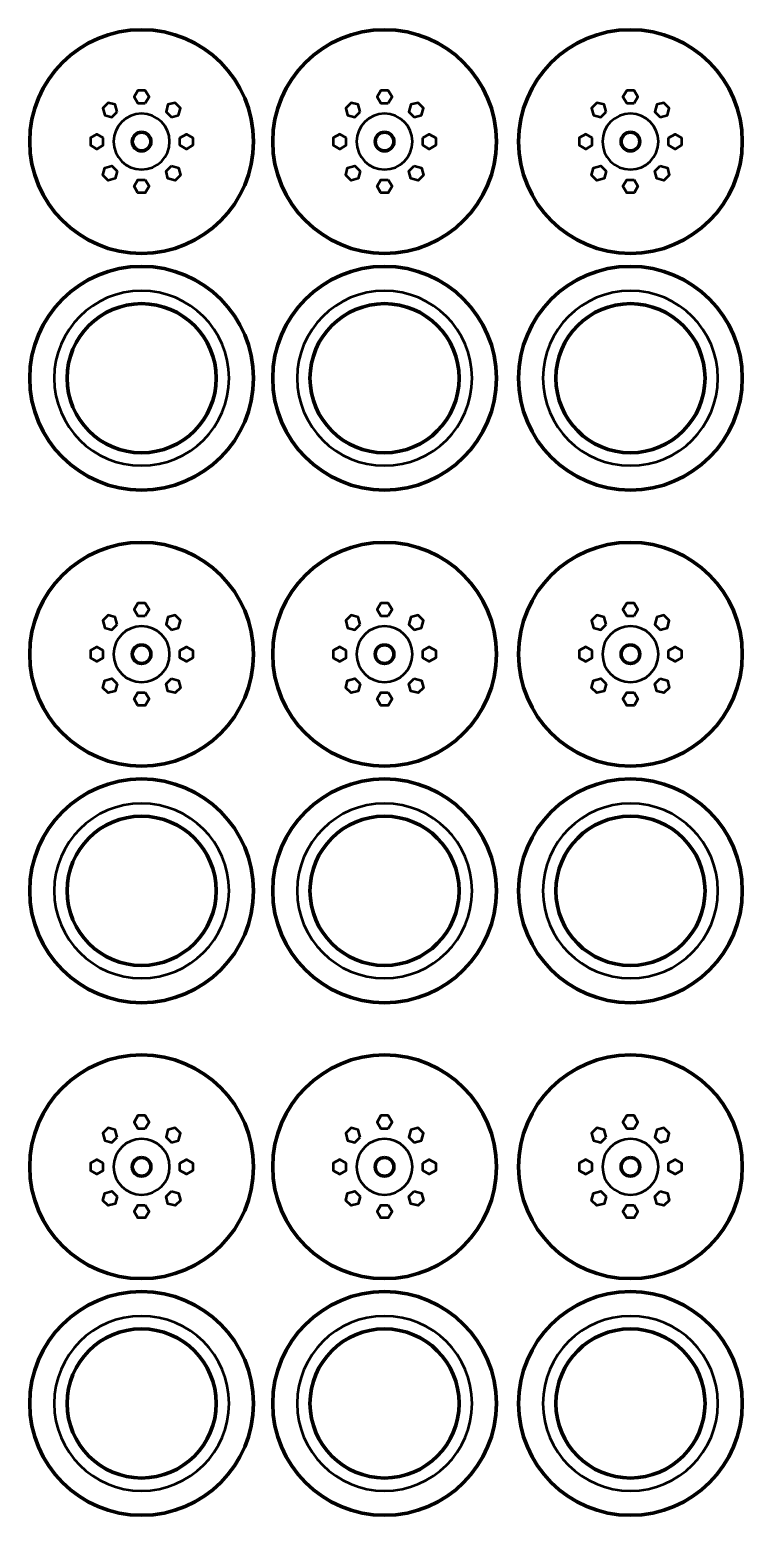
# Model space of a CAD drawing. Header units: inches. Extents: x 589 to 2016, y -1839 to -951.
# Drawn here: x 697.3 to 773.7, y -1711.3 to -1551.9 of the extents above; entities that cross this region are included whole.
import ezdxf

# ---------------------------------------------------------------- set-up
doc = ezdxf.new("R2010")
doc.units = ezdxf.units.IN
doc.header["$MEASUREMENT"] = 0
doc.layers.add('Layer 1', color=7, linetype='Continuous')

# ---------------------------------------------------------------- blocks, each defined once
blk = doc.blocks.new('block 220')
at = {"layer": 'Layer 1', "color": 18, "lineweight": 80, "true_color": 0x010101}
for points in [[(721.27, -1589.31), (721.27, -1582.68), (715.9, -1577.31), (709.27, -1577.31), (702.64, -1577.31), (697.27, -1582.68), (697.27, -1589.31), (697.27, -1595.94), (702.64, -1601.31), (709.27, -1601.31), (715.9, -1601.31), (721.27, -1595.94), (721.27, -1589.31)], [(701.27, -1589.31), (701.27, -1584.89), (704.85, -1581.31), (709.27, -1581.31), (713.69, -1581.31), (717.27, -1584.89), (717.27, -1589.31), (717.27, -1593.73), (713.69, -1597.31), (709.27, -1597.31), (704.85, -1597.31), (701.27, -1593.73), (701.27, -1589.31)]]:
    blk.add_open_spline(points, degree=3, knots=[0, 0, 0, 0, 1, 1, 1, 2, 2, 2, 3, 3, 3, 4, 4, 4, 4], dxfattribs=at)
at = {"layer": 'Layer 1', "color": 240, "lineweight": 50, "true_color": 0xec2227}
blk.add_open_spline([(709.27, -1579.93), (714.45, -1579.93), (718.65, -1584.13), (718.65, -1589.31), (718.65, -1594.49), (714.45, -1598.69), (709.27, -1598.69), (704.09, -1598.69), (699.89, -1594.49), (699.89, -1589.31), (699.89, -1584.13), (704.09, -1579.93), (709.27, -1579.93)], degree=3, knots=[0, 0, 0, 0, 1, 1, 1, 2, 2, 2, 3, 3, 3, 4, 4, 4, 4], dxfattribs=at)
blk = doc.blocks.new('block 222')
at = {"layer": 'Layer 1', "color": 240, "lineweight": 50, "true_color": 0xec2227}
for points in [[(709.67, -1559.81), (710.07, -1559.12), (709.67, -1558.43), (708.87, -1558.43), (708.47, -1559.12), (708.87, -1559.81), (709.67, -1559.81)], [(706.65, -1560.73), (706.44, -1559.96), (705.67, -1559.75), (705.1, -1560.32), (705.31, -1561.09), (706.08, -1561.3), (706.65, -1560.73)], [(712.46, -1561.3), (713.23, -1561.09), (713.44, -1560.32), (712.87, -1559.75), (712.1, -1559.96), (711.89, -1560.73), (712.46, -1561.3)], [(705.16, -1563.52), (704.47, -1563.12), (703.78, -1563.52), (703.78, -1564.32), (704.47, -1564.72), (705.16, -1564.32), (705.16, -1563.52)], [(713.38, -1563.52), (714.07, -1563.12), (714.76, -1563.52), (714.76, -1564.32), (714.07, -1564.72), (713.38, -1564.32), (713.38, -1563.52)], [(706.65, -1567.11), (706.44, -1567.88), (705.67, -1568.08), (705.1, -1567.52), (705.31, -1566.75), (706.08, -1566.54), (706.65, -1567.11)], [(712.46, -1566.54), (713.23, -1566.75), (713.44, -1567.52), (712.87, -1568.08), (712.1, -1567.88), (711.89, -1567.11), (712.46, -1566.54)], [(709.67, -1568.03), (710.07, -1568.72), (709.67, -1569.41), (708.87, -1569.41), (708.47, -1568.72), (708.87, -1568.03), (709.67, -1568.03)]]:
    blk.add_lwpolyline(points, dxfattribs=at)
at = {"layer": 'Layer 1', "color": 18, "lineweight": 80, "true_color": 0x010101}
for points in [[(709.27, -1551.92), (715.9, -1551.92), (721.27, -1557.29), (721.27, -1563.92), (721.27, -1570.55), (715.9, -1575.92), (709.27, -1575.92), (702.64, -1575.92), (697.27, -1570.55), (697.27, -1563.92), (697.27, -1557.29), (702.64, -1551.92), (709.27, -1551.92)], [(709.27, -1562.92), (709.82, -1562.92), (710.27, -1563.37), (710.27, -1563.92), (710.27, -1564.47), (709.82, -1564.92), (709.27, -1564.92), (708.72, -1564.92), (708.27, -1564.47), (708.27, -1563.92), (708.27, -1563.37), (708.72, -1562.92), (709.27, -1562.92)]]:
    blk.add_open_spline(points, degree=3, knots=[0, 0, 0, 0, 1, 1, 1, 2, 2, 2, 3, 3, 3, 4, 4, 4, 4], dxfattribs=at)
blk = doc.blocks.new('block 221')
at = {"layer": 'Layer 1', "color": 240, "lineweight": 50, "true_color": 0xec2227}
blk.add_open_spline([(709.27, -1560.92), (710.93, -1560.92), (712.27, -1562.26), (712.27, -1563.92), (712.27, -1565.58), (710.93, -1566.92), (709.27, -1566.92), (707.61, -1566.92), (706.27, -1565.58), (706.27, -1563.92), (706.27, -1562.26), (707.61, -1560.92), (709.27, -1560.92)], degree=3, knots=[0, 0, 0, 0, 1, 1, 1, 2, 2, 2, 3, 3, 3, 4, 4, 4, 4], dxfattribs=at)
at = {"layer": 'Layer 1'}
blk.add_blockref('block 222', (0, 0), dxfattribs=at)
blk = doc.blocks.new('block 219')
at = {"layer": 'Layer 1'}
for name in ['block 221', 'block 220']:
    blk.add_blockref(name, (0, 0), dxfattribs=at)
blk = doc.blocks.new('block 224')
at = {"layer": 'Layer 1', "color": 18, "lineweight": 80, "true_color": 0x010101}
for points in [[(747.33, -1589.31), (747.33, -1582.68), (741.95, -1577.31), (735.33, -1577.31), (728.7, -1577.31), (723.33, -1582.68), (723.33, -1589.31), (723.33, -1595.94), (728.7, -1601.31), (735.33, -1601.31), (741.95, -1601.31), (747.33, -1595.94), (747.33, -1589.31)], [(727.33, -1589.31), (727.33, -1584.89), (730.91, -1581.31), (735.33, -1581.31), (739.75, -1581.31), (743.33, -1584.89), (743.33, -1589.31), (743.33, -1593.73), (739.75, -1597.31), (735.33, -1597.31), (730.91, -1597.31), (727.33, -1593.73), (727.33, -1589.31)]]:
    blk.add_open_spline(points, degree=3, knots=[0, 0, 0, 0, 1, 1, 1, 2, 2, 2, 3, 3, 3, 4, 4, 4, 4], dxfattribs=at)
at = {"layer": 'Layer 1', "color": 240, "lineweight": 50, "true_color": 0xec2227}
blk.add_open_spline([(735.33, -1579.93), (740.51, -1579.93), (744.71, -1584.13), (744.71, -1589.31), (744.71, -1594.49), (740.51, -1598.69), (735.33, -1598.69), (730.15, -1598.69), (725.95, -1594.49), (725.95, -1589.31), (725.95, -1584.13), (730.15, -1579.93), (735.33, -1579.93)], degree=3, knots=[0, 0, 0, 0, 1, 1, 1, 2, 2, 2, 3, 3, 3, 4, 4, 4, 4], dxfattribs=at)
blk = doc.blocks.new('block 226')
at = {"layer": 'Layer 1', "color": 240, "lineweight": 50, "true_color": 0xec2227}
for points in [[(735.73, -1559.81), (736.13, -1559.12), (735.73, -1558.43), (734.93, -1558.43), (734.53, -1559.12), (734.93, -1559.81), (735.73, -1559.81)], [(732.71, -1560.73), (732.5, -1559.96), (731.73, -1559.75), (731.16, -1560.32), (731.37, -1561.09), (732.14, -1561.3), (732.71, -1560.73)], [(738.51, -1561.3), (739.29, -1561.09), (739.49, -1560.32), (738.93, -1559.75), (738.15, -1559.96), (737.95, -1560.73), (738.51, -1561.3)], [(731.22, -1563.52), (730.53, -1563.12), (729.83, -1563.52), (729.83, -1564.32), (730.53, -1564.72), (731.22, -1564.32), (731.22, -1563.52)], [(739.43, -1563.52), (740.13, -1563.12), (740.82, -1563.52), (740.82, -1564.32), (740.13, -1564.72), (739.43, -1564.32), (739.43, -1563.52)], [(732.71, -1567.11), (732.5, -1567.88), (731.73, -1568.08), (731.16, -1567.52), (731.37, -1566.75), (732.14, -1566.54), (732.71, -1567.11)], [(738.51, -1566.54), (739.29, -1566.75), (739.49, -1567.52), (738.93, -1568.08), (738.15, -1567.88), (737.95, -1567.11), (738.51, -1566.54)], [(735.73, -1568.03), (736.13, -1568.72), (735.73, -1569.41), (734.93, -1569.41), (734.53, -1568.72), (734.93, -1568.03), (735.73, -1568.03)]]:
    blk.add_lwpolyline(points, dxfattribs=at)
at = {"layer": 'Layer 1', "color": 18, "lineweight": 80, "true_color": 0x010101}
for points in [[(735.33, -1551.92), (741.95, -1551.92), (747.33, -1557.29), (747.33, -1563.92), (747.33, -1570.55), (741.95, -1575.92), (735.33, -1575.92), (728.7, -1575.92), (723.33, -1570.55), (723.33, -1563.92), (723.33, -1557.29), (728.7, -1551.92), (735.33, -1551.92)], [(735.33, -1562.92), (735.88, -1562.92), (736.33, -1563.37), (736.33, -1563.92), (736.33, -1564.47), (735.88, -1564.92), (735.33, -1564.92), (734.77, -1564.92), (734.33, -1564.47), (734.33, -1563.92), (734.33, -1563.37), (734.77, -1562.92), (735.33, -1562.92)]]:
    blk.add_open_spline(points, degree=3, knots=[0, 0, 0, 0, 1, 1, 1, 2, 2, 2, 3, 3, 3, 4, 4, 4, 4], dxfattribs=at)
blk = doc.blocks.new('block 225')
at = {"layer": 'Layer 1', "color": 240, "lineweight": 50, "true_color": 0xec2227}
blk.add_open_spline([(735.33, -1560.92), (736.98, -1560.92), (738.33, -1562.26), (738.33, -1563.92), (738.33, -1565.58), (736.98, -1566.92), (735.33, -1566.92), (733.67, -1566.92), (732.33, -1565.58), (732.33, -1563.92), (732.33, -1562.26), (733.67, -1560.92), (735.33, -1560.92)], degree=3, knots=[0, 0, 0, 0, 1, 1, 1, 2, 2, 2, 3, 3, 3, 4, 4, 4, 4], dxfattribs=at)
at = {"layer": 'Layer 1'}
blk.add_blockref('block 226', (0, 0), dxfattribs=at)
blk = doc.blocks.new('block 223')
at = {"layer": 'Layer 1'}
for name in ['block 225', 'block 224']:
    blk.add_blockref(name, (0, 0), dxfattribs=at)
blk = doc.blocks.new('block 228')
at = {"layer": 'Layer 1', "color": 18, "lineweight": 80, "true_color": 0x010101}
for points in [[(773.7, -1589.31), (773.7, -1582.68), (768.32, -1577.31), (761.7, -1577.31), (755.07, -1577.31), (749.7, -1582.68), (749.7, -1589.31), (749.7, -1595.94), (755.07, -1601.31), (761.7, -1601.31), (768.32, -1601.31), (773.7, -1595.94), (773.7, -1589.31)], [(753.7, -1589.31), (753.7, -1584.89), (757.28, -1581.31), (761.7, -1581.31), (766.12, -1581.31), (769.7, -1584.89), (769.7, -1589.31), (769.7, -1593.73), (766.12, -1597.31), (761.7, -1597.31), (757.28, -1597.31), (753.7, -1593.73), (753.7, -1589.31)]]:
    blk.add_open_spline(points, degree=3, knots=[0, 0, 0, 0, 1, 1, 1, 2, 2, 2, 3, 3, 3, 4, 4, 4, 4], dxfattribs=at)
at = {"layer": 'Layer 1', "color": 240, "lineweight": 50, "true_color": 0xec2227}
blk.add_open_spline([(761.7, -1579.93), (766.88, -1579.93), (771.08, -1584.13), (771.08, -1589.31), (771.08, -1594.49), (766.88, -1598.69), (761.7, -1598.69), (756.52, -1598.69), (752.32, -1594.49), (752.32, -1589.31), (752.32, -1584.13), (756.52, -1579.93), (761.7, -1579.93)], degree=3, knots=[0, 0, 0, 0, 1, 1, 1, 2, 2, 2, 3, 3, 3, 4, 4, 4, 4], dxfattribs=at)
blk = doc.blocks.new('block 230')
at = {"layer": 'Layer 1', "color": 240, "lineweight": 50, "true_color": 0xec2227}
for points in [[(762.1, -1559.81), (762.5, -1559.12), (762.1, -1558.43), (761.3, -1558.43), (760.9, -1559.12), (761.3, -1559.81), (762.1, -1559.81)], [(759.08, -1560.73), (758.87, -1559.96), (758.1, -1559.75), (757.53, -1560.32), (757.74, -1561.09), (758.51, -1561.3), (759.08, -1560.73)], [(764.88, -1561.3), (765.66, -1561.09), (765.86, -1560.32), (765.3, -1559.75), (764.52, -1559.96), (764.32, -1560.73), (764.88, -1561.3)], [(757.59, -1563.52), (756.9, -1563.12), (756.2, -1563.52), (756.2, -1564.32), (756.9, -1564.72), (757.59, -1564.32), (757.59, -1563.52)], [(765.8, -1563.52), (766.5, -1563.12), (767.19, -1563.52), (767.19, -1564.32), (766.5, -1564.72), (765.8, -1564.32), (765.8, -1563.52)], [(759.08, -1567.11), (758.87, -1567.88), (758.1, -1568.08), (757.53, -1567.52), (757.74, -1566.75), (758.51, -1566.54), (759.08, -1567.11)], [(764.88, -1566.54), (765.66, -1566.75), (765.86, -1567.52), (765.3, -1568.08), (764.52, -1567.88), (764.32, -1567.11), (764.88, -1566.54)], [(762.1, -1568.03), (762.5, -1568.72), (762.1, -1569.41), (761.3, -1569.41), (760.9, -1568.72), (761.3, -1568.03), (762.1, -1568.03)]]:
    blk.add_lwpolyline(points, dxfattribs=at)
at = {"layer": 'Layer 1', "color": 18, "lineweight": 80, "true_color": 0x010101}
for points in [[(761.7, -1551.92), (768.32, -1551.92), (773.7, -1557.29), (773.7, -1563.92), (773.7, -1570.55), (768.32, -1575.92), (761.7, -1575.92), (755.07, -1575.92), (749.7, -1570.55), (749.7, -1563.92), (749.7, -1557.29), (755.07, -1551.92), (761.7, -1551.92)], [(761.7, -1562.92), (762.25, -1562.92), (762.7, -1563.37), (762.7, -1563.92), (762.7, -1564.47), (762.25, -1564.92), (761.7, -1564.92), (761.14, -1564.92), (760.7, -1564.47), (760.7, -1563.92), (760.7, -1563.37), (761.14, -1562.92), (761.7, -1562.92)]]:
    blk.add_open_spline(points, degree=3, knots=[0, 0, 0, 0, 1, 1, 1, 2, 2, 2, 3, 3, 3, 4, 4, 4, 4], dxfattribs=at)
blk = doc.blocks.new('block 229')
at = {"layer": 'Layer 1', "color": 240, "lineweight": 50, "true_color": 0xec2227}
blk.add_open_spline([(761.7, -1560.92), (763.35, -1560.92), (764.7, -1562.26), (764.7, -1563.92), (764.7, -1565.58), (763.35, -1566.92), (761.7, -1566.92), (760.04, -1566.92), (758.7, -1565.58), (758.7, -1563.92), (758.7, -1562.26), (760.04, -1560.92), (761.7, -1560.92)], degree=3, knots=[0, 0, 0, 0, 1, 1, 1, 2, 2, 2, 3, 3, 3, 4, 4, 4, 4], dxfattribs=at)
at = {"layer": 'Layer 1'}
blk.add_blockref('block 230', (0, 0), dxfattribs=at)
blk = doc.blocks.new('block 227')
at = {"layer": 'Layer 1'}
for name in ['block 229', 'block 228']:
    blk.add_blockref(name, (0, 0), dxfattribs=at)
blk = doc.blocks.new('block 236')
at = {"layer": 'Layer 1', "color": 18, "lineweight": 80, "true_color": 0x010101}
for points in [[(721.27, -1644.31), (721.27, -1637.68), (715.9, -1632.31), (709.27, -1632.31), (702.64, -1632.31), (697.27, -1637.68), (697.27, -1644.31), (697.27, -1650.94), (702.64, -1656.31), (709.27, -1656.31), (715.9, -1656.31), (721.27, -1650.94), (721.27, -1644.31)], [(701.27, -1644.31), (701.27, -1639.89), (704.85, -1636.31), (709.27, -1636.31), (713.69, -1636.31), (717.27, -1639.89), (717.27, -1644.31), (717.27, -1648.73), (713.69, -1652.31), (709.27, -1652.31), (704.85, -1652.31), (701.27, -1648.73), (701.27, -1644.31)]]:
    blk.add_open_spline(points, degree=3, knots=[0, 0, 0, 0, 1, 1, 1, 2, 2, 2, 3, 3, 3, 4, 4, 4, 4], dxfattribs=at)
at = {"layer": 'Layer 1', "color": 240, "lineweight": 50, "true_color": 0xec2227}
blk.add_open_spline([(709.27, -1634.93), (714.45, -1634.93), (718.65, -1639.13), (718.65, -1644.31), (718.65, -1649.49), (714.45, -1653.69), (709.27, -1653.69), (704.09, -1653.69), (699.89, -1649.49), (699.89, -1644.31), (699.89, -1639.13), (704.09, -1634.93), (709.27, -1634.93)], degree=3, knots=[0, 0, 0, 0, 1, 1, 1, 2, 2, 2, 3, 3, 3, 4, 4, 4, 4], dxfattribs=at)
blk = doc.blocks.new('block 238')
at = {"layer": 'Layer 1', "color": 240, "lineweight": 50, "true_color": 0xec2227}
for points in [[(709.67, -1614.81), (710.07, -1614.12), (709.67, -1613.43), (708.87, -1613.43), (708.47, -1614.12), (708.87, -1614.81), (709.67, -1614.81)], [(706.65, -1615.73), (706.44, -1614.96), (705.67, -1614.75), (705.1, -1615.32), (705.31, -1616.09), (706.08, -1616.3), (706.65, -1615.73)], [(712.46, -1616.3), (713.23, -1616.09), (713.44, -1615.32), (712.87, -1614.75), (712.1, -1614.96), (711.89, -1615.73), (712.46, -1616.3)], [(705.16, -1618.52), (704.47, -1618.12), (703.78, -1618.52), (703.78, -1619.32), (704.47, -1619.72), (705.16, -1619.32), (705.16, -1618.52)], [(713.38, -1618.52), (714.07, -1618.12), (714.76, -1618.52), (714.76, -1619.32), (714.07, -1619.72), (713.38, -1619.32), (713.38, -1618.52)], [(706.65, -1622.1), (706.44, -1622.88), (705.67, -1623.08), (705.1, -1622.52), (705.31, -1621.75), (706.08, -1621.54), (706.65, -1622.1)], [(712.46, -1621.54), (713.23, -1621.75), (713.44, -1622.52), (712.87, -1623.08), (712.1, -1622.88), (711.89, -1622.1), (712.46, -1621.54)], [(709.67, -1623.03), (710.07, -1623.72), (709.67, -1624.41), (708.87, -1624.41), (708.47, -1623.72), (708.87, -1623.03), (709.67, -1623.03)]]:
    blk.add_lwpolyline(points, dxfattribs=at)
at = {"layer": 'Layer 1', "color": 18, "lineweight": 80, "true_color": 0x010101}
for points in [[(709.27, -1606.92), (715.9, -1606.92), (721.27, -1612.29), (721.27, -1618.92), (721.27, -1625.55), (715.9, -1630.92), (709.27, -1630.92), (702.64, -1630.92), (697.27, -1625.55), (697.27, -1618.92), (697.27, -1612.29), (702.64, -1606.92), (709.27, -1606.92)], [(709.27, -1617.92), (709.82, -1617.92), (710.27, -1618.37), (710.27, -1618.92), (710.27, -1619.47), (709.82, -1619.92), (709.27, -1619.92), (708.72, -1619.92), (708.27, -1619.47), (708.27, -1618.92), (708.27, -1618.37), (708.72, -1617.92), (709.27, -1617.92)]]:
    blk.add_open_spline(points, degree=3, knots=[0, 0, 0, 0, 1, 1, 1, 2, 2, 2, 3, 3, 3, 4, 4, 4, 4], dxfattribs=at)
blk = doc.blocks.new('block 237')
at = {"layer": 'Layer 1', "color": 240, "lineweight": 50, "true_color": 0xec2227}
blk.add_open_spline([(709.27, -1615.92), (710.93, -1615.92), (712.27, -1617.26), (712.27, -1618.92), (712.27, -1620.58), (710.93, -1621.92), (709.27, -1621.92), (707.61, -1621.92), (706.27, -1620.58), (706.27, -1618.92), (706.27, -1617.26), (707.61, -1615.92), (709.27, -1615.92)], degree=3, knots=[0, 0, 0, 0, 1, 1, 1, 2, 2, 2, 3, 3, 3, 4, 4, 4, 4], dxfattribs=at)
at = {"layer": 'Layer 1'}
blk.add_blockref('block 238', (0, 0), dxfattribs=at)
blk = doc.blocks.new('block 235')
at = {"layer": 'Layer 1'}
for name in ['block 237', 'block 236']:
    blk.add_blockref(name, (0, 0), dxfattribs=at)
blk = doc.blocks.new('block 240')
at = {"layer": 'Layer 1', "color": 18, "lineweight": 80, "true_color": 0x010101}
for points in [[(747.33, -1644.31), (747.33, -1637.68), (741.95, -1632.31), (735.33, -1632.31), (728.7, -1632.31), (723.33, -1637.68), (723.33, -1644.31), (723.33, -1650.94), (728.7, -1656.31), (735.33, -1656.31), (741.95, -1656.31), (747.33, -1650.94), (747.33, -1644.31)], [(727.33, -1644.31), (727.33, -1639.89), (730.91, -1636.31), (735.33, -1636.31), (739.75, -1636.31), (743.33, -1639.89), (743.33, -1644.31), (743.33, -1648.73), (739.75, -1652.31), (735.33, -1652.31), (730.91, -1652.31), (727.33, -1648.73), (727.33, -1644.31)]]:
    blk.add_open_spline(points, degree=3, knots=[0, 0, 0, 0, 1, 1, 1, 2, 2, 2, 3, 3, 3, 4, 4, 4, 4], dxfattribs=at)
at = {"layer": 'Layer 1', "color": 240, "lineweight": 50, "true_color": 0xec2227}
blk.add_open_spline([(735.33, -1634.93), (740.51, -1634.93), (744.71, -1639.13), (744.71, -1644.31), (744.71, -1649.49), (740.51, -1653.69), (735.33, -1653.69), (730.15, -1653.69), (725.95, -1649.49), (725.95, -1644.31), (725.95, -1639.13), (730.15, -1634.93), (735.33, -1634.93)], degree=3, knots=[0, 0, 0, 0, 1, 1, 1, 2, 2, 2, 3, 3, 3, 4, 4, 4, 4], dxfattribs=at)
blk = doc.blocks.new('block 242')
at = {"layer": 'Layer 1', "color": 240, "lineweight": 50, "true_color": 0xec2227}
for points in [[(735.73, -1614.81), (736.13, -1614.12), (735.73, -1613.43), (734.93, -1613.43), (734.53, -1614.12), (734.93, -1614.81), (735.73, -1614.81)], [(732.71, -1615.73), (732.5, -1614.96), (731.73, -1614.75), (731.16, -1615.32), (731.37, -1616.09), (732.14, -1616.3), (732.71, -1615.73)], [(738.51, -1616.3), (739.29, -1616.09), (739.49, -1615.32), (738.93, -1614.75), (738.15, -1614.96), (737.95, -1615.73), (738.51, -1616.3)], [(731.22, -1618.52), (730.53, -1618.12), (729.83, -1618.52), (729.83, -1619.32), (730.53, -1619.72), (731.22, -1619.32), (731.22, -1618.52)], [(739.43, -1618.52), (740.13, -1618.12), (740.82, -1618.52), (740.82, -1619.32), (740.13, -1619.72), (739.43, -1619.32), (739.43, -1618.52)], [(732.71, -1622.1), (732.5, -1622.88), (731.73, -1623.08), (731.16, -1622.52), (731.37, -1621.75), (732.14, -1621.54), (732.71, -1622.1)], [(738.51, -1621.54), (739.29, -1621.75), (739.49, -1622.52), (738.93, -1623.08), (738.15, -1622.88), (737.95, -1622.1), (738.51, -1621.54)], [(735.73, -1623.03), (736.13, -1623.72), (735.73, -1624.41), (734.93, -1624.41), (734.53, -1623.72), (734.93, -1623.03), (735.73, -1623.03)]]:
    blk.add_lwpolyline(points, dxfattribs=at)
at = {"layer": 'Layer 1', "color": 18, "lineweight": 80, "true_color": 0x010101}
for points in [[(735.33, -1606.92), (741.95, -1606.92), (747.33, -1612.29), (747.33, -1618.92), (747.33, -1625.55), (741.95, -1630.92), (735.33, -1630.92), (728.7, -1630.92), (723.33, -1625.55), (723.33, -1618.92), (723.33, -1612.29), (728.7, -1606.92), (735.33, -1606.92)], [(735.33, -1617.92), (735.88, -1617.92), (736.33, -1618.37), (736.33, -1618.92), (736.33, -1619.47), (735.88, -1619.92), (735.33, -1619.92), (734.77, -1619.92), (734.33, -1619.47), (734.33, -1618.92), (734.33, -1618.37), (734.77, -1617.92), (735.33, -1617.92)]]:
    blk.add_open_spline(points, degree=3, knots=[0, 0, 0, 0, 1, 1, 1, 2, 2, 2, 3, 3, 3, 4, 4, 4, 4], dxfattribs=at)
blk = doc.blocks.new('block 241')
at = {"layer": 'Layer 1', "color": 240, "lineweight": 50, "true_color": 0xec2227}
blk.add_open_spline([(735.33, -1615.92), (736.98, -1615.92), (738.33, -1617.26), (738.33, -1618.92), (738.33, -1620.58), (736.98, -1621.92), (735.33, -1621.92), (733.67, -1621.92), (732.33, -1620.58), (732.33, -1618.92), (732.33, -1617.26), (733.67, -1615.92), (735.33, -1615.92)], degree=3, knots=[0, 0, 0, 0, 1, 1, 1, 2, 2, 2, 3, 3, 3, 4, 4, 4, 4], dxfattribs=at)
at = {"layer": 'Layer 1'}
blk.add_blockref('block 242', (0, 0), dxfattribs=at)
blk = doc.blocks.new('block 239')
at = {"layer": 'Layer 1'}
for name in ['block 241', 'block 240']:
    blk.add_blockref(name, (0, 0), dxfattribs=at)
blk = doc.blocks.new('block 244')
at = {"layer": 'Layer 1', "color": 18, "lineweight": 80, "true_color": 0x010101}
for points in [[(773.7, -1644.31), (773.7, -1637.68), (768.32, -1632.31), (761.7, -1632.31), (755.07, -1632.31), (749.7, -1637.68), (749.7, -1644.31), (749.7, -1650.94), (755.07, -1656.31), (761.7, -1656.31), (768.32, -1656.31), (773.7, -1650.94), (773.7, -1644.31)], [(753.7, -1644.31), (753.7, -1639.89), (757.28, -1636.31), (761.7, -1636.31), (766.12, -1636.31), (769.7, -1639.89), (769.7, -1644.31), (769.7, -1648.73), (766.12, -1652.31), (761.7, -1652.31), (757.28, -1652.31), (753.7, -1648.73), (753.7, -1644.31)]]:
    blk.add_open_spline(points, degree=3, knots=[0, 0, 0, 0, 1, 1, 1, 2, 2, 2, 3, 3, 3, 4, 4, 4, 4], dxfattribs=at)
at = {"layer": 'Layer 1', "color": 240, "lineweight": 50, "true_color": 0xec2227}
blk.add_open_spline([(761.7, -1634.93), (766.88, -1634.93), (771.08, -1639.13), (771.08, -1644.31), (771.08, -1649.49), (766.88, -1653.69), (761.7, -1653.69), (756.52, -1653.69), (752.32, -1649.49), (752.32, -1644.31), (752.32, -1639.13), (756.52, -1634.93), (761.7, -1634.93)], degree=3, knots=[0, 0, 0, 0, 1, 1, 1, 2, 2, 2, 3, 3, 3, 4, 4, 4, 4], dxfattribs=at)
blk = doc.blocks.new('block 246')
at = {"layer": 'Layer 1', "color": 240, "lineweight": 50, "true_color": 0xec2227}
for points in [[(762.1, -1614.81), (762.5, -1614.12), (762.1, -1613.43), (761.3, -1613.43), (760.9, -1614.12), (761.3, -1614.81), (762.1, -1614.81)], [(759.08, -1615.73), (758.87, -1614.96), (758.1, -1614.75), (757.53, -1615.32), (757.74, -1616.09), (758.51, -1616.3), (759.08, -1615.73)], [(764.88, -1616.3), (765.66, -1616.09), (765.86, -1615.32), (765.3, -1614.75), (764.52, -1614.96), (764.32, -1615.73), (764.88, -1616.3)], [(757.59, -1618.52), (756.9, -1618.12), (756.2, -1618.52), (756.2, -1619.32), (756.9, -1619.72), (757.59, -1619.32), (757.59, -1618.52)], [(765.8, -1618.52), (766.5, -1618.12), (767.19, -1618.52), (767.19, -1619.32), (766.5, -1619.72), (765.8, -1619.32), (765.8, -1618.52)], [(759.08, -1622.1), (758.87, -1622.88), (758.1, -1623.08), (757.53, -1622.52), (757.74, -1621.75), (758.51, -1621.54), (759.08, -1622.1)], [(764.88, -1621.54), (765.66, -1621.75), (765.86, -1622.52), (765.3, -1623.08), (764.52, -1622.88), (764.32, -1622.1), (764.88, -1621.54)], [(762.1, -1623.03), (762.5, -1623.72), (762.1, -1624.41), (761.3, -1624.41), (760.9, -1623.72), (761.3, -1623.03), (762.1, -1623.03)]]:
    blk.add_lwpolyline(points, dxfattribs=at)
at = {"layer": 'Layer 1', "color": 18, "lineweight": 80, "true_color": 0x010101}
for points in [[(761.7, -1606.92), (768.32, -1606.92), (773.7, -1612.29), (773.7, -1618.92), (773.7, -1625.55), (768.32, -1630.92), (761.7, -1630.92), (755.07, -1630.92), (749.7, -1625.55), (749.7, -1618.92), (749.7, -1612.29), (755.07, -1606.92), (761.7, -1606.92)], [(761.7, -1617.92), (762.25, -1617.92), (762.7, -1618.37), (762.7, -1618.92), (762.7, -1619.47), (762.25, -1619.92), (761.7, -1619.92), (761.14, -1619.92), (760.7, -1619.47), (760.7, -1618.92), (760.7, -1618.37), (761.14, -1617.92), (761.7, -1617.92)]]:
    blk.add_open_spline(points, degree=3, knots=[0, 0, 0, 0, 1, 1, 1, 2, 2, 2, 3, 3, 3, 4, 4, 4, 4], dxfattribs=at)
blk = doc.blocks.new('block 245')
at = {"layer": 'Layer 1', "color": 240, "lineweight": 50, "true_color": 0xec2227}
blk.add_open_spline([(761.7, -1615.92), (763.35, -1615.92), (764.7, -1617.26), (764.7, -1618.92), (764.7, -1620.58), (763.35, -1621.92), (761.7, -1621.92), (760.04, -1621.92), (758.7, -1620.58), (758.7, -1618.92), (758.7, -1617.26), (760.04, -1615.92), (761.7, -1615.92)], degree=3, knots=[0, 0, 0, 0, 1, 1, 1, 2, 2, 2, 3, 3, 3, 4, 4, 4, 4], dxfattribs=at)
at = {"layer": 'Layer 1'}
blk.add_blockref('block 246', (0, 0), dxfattribs=at)
blk = doc.blocks.new('block 243')
at = {"layer": 'Layer 1'}
for name in ['block 245', 'block 244']:
    blk.add_blockref(name, (0, 0), dxfattribs=at)
blk = doc.blocks.new('block 252')
at = {"layer": 'Layer 1', "color": 18, "lineweight": 80, "true_color": 0x010101}
for points in [[(721.27, -1699.31), (721.27, -1692.68), (715.9, -1687.31), (709.27, -1687.31), (702.64, -1687.31), (697.27, -1692.68), (697.27, -1699.31), (697.27, -1705.94), (702.64, -1711.31), (709.27, -1711.31), (715.9, -1711.31), (721.27, -1705.94), (721.27, -1699.31)], [(701.27, -1699.31), (701.27, -1694.89), (704.85, -1691.31), (709.27, -1691.31), (713.69, -1691.31), (717.27, -1694.89), (717.27, -1699.31), (717.27, -1703.73), (713.69, -1707.31), (709.27, -1707.31), (704.85, -1707.31), (701.27, -1703.73), (701.27, -1699.31)]]:
    blk.add_open_spline(points, degree=3, knots=[0, 0, 0, 0, 1, 1, 1, 2, 2, 2, 3, 3, 3, 4, 4, 4, 4], dxfattribs=at)
at = {"layer": 'Layer 1', "color": 240, "lineweight": 50, "true_color": 0xec2227}
blk.add_open_spline([(709.27, -1689.93), (714.45, -1689.93), (718.65, -1694.13), (718.65, -1699.31), (718.65, -1704.49), (714.45, -1708.69), (709.27, -1708.69), (704.09, -1708.69), (699.89, -1704.49), (699.89, -1699.31), (699.89, -1694.13), (704.09, -1689.93), (709.27, -1689.93)], degree=3, knots=[0, 0, 0, 0, 1, 1, 1, 2, 2, 2, 3, 3, 3, 4, 4, 4, 4], dxfattribs=at)
blk = doc.blocks.new('block 254')
at = {"layer": 'Layer 1', "color": 240, "lineweight": 50, "true_color": 0xec2227}
for points in [[(709.67, -1669.81), (710.07, -1669.12), (709.67, -1668.43), (708.87, -1668.43), (708.47, -1669.12), (708.87, -1669.81), (709.67, -1669.81)], [(706.65, -1670.73), (706.44, -1669.96), (705.67, -1669.75), (705.1, -1670.32), (705.31, -1671.09), (706.08, -1671.3), (706.65, -1670.73)], [(712.46, -1671.3), (713.23, -1671.09), (713.44, -1670.32), (712.87, -1669.75), (712.1, -1669.96), (711.89, -1670.73), (712.46, -1671.3)], [(705.16, -1673.52), (704.47, -1673.12), (703.78, -1673.52), (703.78, -1674.32), (704.47, -1674.72), (705.16, -1674.32), (705.16, -1673.52)], [(713.38, -1673.52), (714.07, -1673.12), (714.76, -1673.52), (714.76, -1674.32), (714.07, -1674.72), (713.38, -1674.32), (713.38, -1673.52)], [(706.65, -1677.1), (706.44, -1677.88), (705.67, -1678.08), (705.1, -1677.52), (705.31, -1676.75), (706.08, -1676.54), (706.65, -1677.1)], [(712.46, -1676.54), (713.23, -1676.75), (713.44, -1677.52), (712.87, -1678.08), (712.1, -1677.88), (711.89, -1677.1), (712.46, -1676.54)], [(709.67, -1678.03), (710.07, -1678.72), (709.67, -1679.41), (708.87, -1679.41), (708.47, -1678.72), (708.87, -1678.03), (709.67, -1678.03)]]:
    blk.add_lwpolyline(points, dxfattribs=at)
at = {"layer": 'Layer 1', "color": 18, "lineweight": 80, "true_color": 0x010101}
for points in [[(709.27, -1661.92), (715.9, -1661.92), (721.27, -1667.29), (721.27, -1673.92), (721.27, -1680.55), (715.9, -1685.92), (709.27, -1685.92), (702.64, -1685.92), (697.27, -1680.55), (697.27, -1673.92), (697.27, -1667.29), (702.64, -1661.92), (709.27, -1661.92)], [(709.27, -1672.92), (709.82, -1672.92), (710.27, -1673.37), (710.27, -1673.92), (710.27, -1674.47), (709.82, -1674.92), (709.27, -1674.92), (708.72, -1674.92), (708.27, -1674.47), (708.27, -1673.92), (708.27, -1673.37), (708.72, -1672.92), (709.27, -1672.92)]]:
    blk.add_open_spline(points, degree=3, knots=[0, 0, 0, 0, 1, 1, 1, 2, 2, 2, 3, 3, 3, 4, 4, 4, 4], dxfattribs=at)
blk = doc.blocks.new('block 253')
at = {"layer": 'Layer 1', "color": 240, "lineweight": 50, "true_color": 0xec2227}
blk.add_open_spline([(709.27, -1670.92), (710.93, -1670.92), (712.27, -1672.26), (712.27, -1673.92), (712.27, -1675.58), (710.93, -1676.92), (709.27, -1676.92), (707.61, -1676.92), (706.27, -1675.58), (706.27, -1673.92), (706.27, -1672.26), (707.61, -1670.92), (709.27, -1670.92)], degree=3, knots=[0, 0, 0, 0, 1, 1, 1, 2, 2, 2, 3, 3, 3, 4, 4, 4, 4], dxfattribs=at)
at = {"layer": 'Layer 1'}
blk.add_blockref('block 254', (0, 0), dxfattribs=at)
blk = doc.blocks.new('block 251')
at = {"layer": 'Layer 1'}
for name in ['block 253', 'block 252']:
    blk.add_blockref(name, (0, 0), dxfattribs=at)
blk = doc.blocks.new('block 256')
at = {"layer": 'Layer 1', "color": 18, "lineweight": 80, "true_color": 0x010101}
for points in [[(747.33, -1699.31), (747.33, -1692.68), (741.95, -1687.31), (735.33, -1687.31), (728.7, -1687.31), (723.33, -1692.68), (723.33, -1699.31), (723.33, -1705.94), (728.7, -1711.31), (735.33, -1711.31), (741.95, -1711.31), (747.33, -1705.94), (747.33, -1699.31)], [(727.33, -1699.31), (727.33, -1694.89), (730.91, -1691.31), (735.33, -1691.31), (739.75, -1691.31), (743.33, -1694.89), (743.33, -1699.31), (743.33, -1703.73), (739.75, -1707.31), (735.33, -1707.31), (730.91, -1707.31), (727.33, -1703.73), (727.33, -1699.31)]]:
    blk.add_open_spline(points, degree=3, knots=[0, 0, 0, 0, 1, 1, 1, 2, 2, 2, 3, 3, 3, 4, 4, 4, 4], dxfattribs=at)
at = {"layer": 'Layer 1', "color": 240, "lineweight": 50, "true_color": 0xec2227}
blk.add_open_spline([(735.33, -1689.93), (740.51, -1689.93), (744.71, -1694.13), (744.71, -1699.31), (744.71, -1704.49), (740.51, -1708.69), (735.33, -1708.69), (730.15, -1708.69), (725.95, -1704.49), (725.95, -1699.31), (725.95, -1694.13), (730.15, -1689.93), (735.33, -1689.93)], degree=3, knots=[0, 0, 0, 0, 1, 1, 1, 2, 2, 2, 3, 3, 3, 4, 4, 4, 4], dxfattribs=at)
blk = doc.blocks.new('block 258')
at = {"layer": 'Layer 1', "color": 240, "lineweight": 50, "true_color": 0xec2227}
for points in [[(735.73, -1669.81), (736.13, -1669.12), (735.73, -1668.43), (734.93, -1668.43), (734.53, -1669.12), (734.93, -1669.81), (735.73, -1669.81)], [(732.71, -1670.73), (732.5, -1669.96), (731.73, -1669.75), (731.16, -1670.32), (731.37, -1671.09), (732.14, -1671.3), (732.71, -1670.73)], [(738.51, -1671.3), (739.29, -1671.09), (739.49, -1670.32), (738.93, -1669.75), (738.15, -1669.96), (737.95, -1670.73), (738.51, -1671.3)], [(731.22, -1673.52), (730.53, -1673.12), (729.83, -1673.52), (729.83, -1674.32), (730.53, -1674.72), (731.22, -1674.32), (731.22, -1673.52)], [(739.43, -1673.52), (740.13, -1673.12), (740.82, -1673.52), (740.82, -1674.32), (740.13, -1674.72), (739.43, -1674.32), (739.43, -1673.52)], [(732.71, -1677.1), (732.5, -1677.88), (731.73, -1678.08), (731.16, -1677.52), (731.37, -1676.75), (732.14, -1676.54), (732.71, -1677.1)], [(738.51, -1676.54), (739.29, -1676.75), (739.49, -1677.52), (738.93, -1678.08), (738.15, -1677.88), (737.95, -1677.1), (738.51, -1676.54)], [(735.73, -1678.03), (736.13, -1678.72), (735.73, -1679.41), (734.93, -1679.41), (734.53, -1678.72), (734.93, -1678.03), (735.73, -1678.03)]]:
    blk.add_lwpolyline(points, dxfattribs=at)
at = {"layer": 'Layer 1', "color": 18, "lineweight": 80, "true_color": 0x010101}
for points in [[(735.33, -1661.92), (741.95, -1661.92), (747.33, -1667.29), (747.33, -1673.92), (747.33, -1680.55), (741.95, -1685.92), (735.33, -1685.92), (728.7, -1685.92), (723.33, -1680.55), (723.33, -1673.92), (723.33, -1667.29), (728.7, -1661.92), (735.33, -1661.92)], [(735.33, -1672.92), (735.88, -1672.92), (736.33, -1673.37), (736.33, -1673.92), (736.33, -1674.47), (735.88, -1674.92), (735.33, -1674.92), (734.77, -1674.92), (734.33, -1674.47), (734.33, -1673.92), (734.33, -1673.37), (734.77, -1672.92), (735.33, -1672.92)]]:
    blk.add_open_spline(points, degree=3, knots=[0, 0, 0, 0, 1, 1, 1, 2, 2, 2, 3, 3, 3, 4, 4, 4, 4], dxfattribs=at)
blk = doc.blocks.new('block 257')
at = {"layer": 'Layer 1', "color": 240, "lineweight": 50, "true_color": 0xec2227}
blk.add_open_spline([(735.33, -1670.92), (736.98, -1670.92), (738.33, -1672.26), (738.33, -1673.92), (738.33, -1675.58), (736.98, -1676.92), (735.33, -1676.92), (733.67, -1676.92), (732.33, -1675.58), (732.33, -1673.92), (732.33, -1672.26), (733.67, -1670.92), (735.33, -1670.92)], degree=3, knots=[0, 0, 0, 0, 1, 1, 1, 2, 2, 2, 3, 3, 3, 4, 4, 4, 4], dxfattribs=at)
at = {"layer": 'Layer 1'}
blk.add_blockref('block 258', (0, 0), dxfattribs=at)
blk = doc.blocks.new('block 255')
at = {"layer": 'Layer 1'}
for name in ['block 257', 'block 256']:
    blk.add_blockref(name, (0, 0), dxfattribs=at)
blk = doc.blocks.new('block 260')
at = {"layer": 'Layer 1', "color": 18, "lineweight": 80, "true_color": 0x010101}
for points in [[(773.7, -1699.31), (773.7, -1692.68), (768.32, -1687.31), (761.7, -1687.31), (755.07, -1687.31), (749.7, -1692.68), (749.7, -1699.31), (749.7, -1705.94), (755.07, -1711.31), (761.7, -1711.31), (768.32, -1711.31), (773.7, -1705.94), (773.7, -1699.31)], [(753.7, -1699.31), (753.7, -1694.89), (757.28, -1691.31), (761.7, -1691.31), (766.12, -1691.31), (769.7, -1694.89), (769.7, -1699.31), (769.7, -1703.73), (766.12, -1707.31), (761.7, -1707.31), (757.28, -1707.31), (753.7, -1703.73), (753.7, -1699.31)]]:
    blk.add_open_spline(points, degree=3, knots=[0, 0, 0, 0, 1, 1, 1, 2, 2, 2, 3, 3, 3, 4, 4, 4, 4], dxfattribs=at)
at = {"layer": 'Layer 1', "color": 240, "lineweight": 50, "true_color": 0xec2227}
blk.add_open_spline([(761.7, -1689.93), (766.88, -1689.93), (771.08, -1694.13), (771.08, -1699.31), (771.08, -1704.49), (766.88, -1708.69), (761.7, -1708.69), (756.52, -1708.69), (752.32, -1704.49), (752.32, -1699.31), (752.32, -1694.13), (756.52, -1689.93), (761.7, -1689.93)], degree=3, knots=[0, 0, 0, 0, 1, 1, 1, 2, 2, 2, 3, 3, 3, 4, 4, 4, 4], dxfattribs=at)
blk = doc.blocks.new('block 262')
at = {"layer": 'Layer 1', "color": 240, "lineweight": 50, "true_color": 0xec2227}
for points in [[(762.1, -1669.81), (762.5, -1669.12), (762.1, -1668.43), (761.3, -1668.43), (760.9, -1669.12), (761.3, -1669.81), (762.1, -1669.81)], [(759.08, -1670.73), (758.87, -1669.96), (758.1, -1669.75), (757.53, -1670.32), (757.74, -1671.09), (758.51, -1671.3), (759.08, -1670.73)], [(764.88, -1671.3), (765.66, -1671.09), (765.86, -1670.32), (765.3, -1669.75), (764.52, -1669.96), (764.32, -1670.73), (764.88, -1671.3)], [(757.59, -1673.52), (756.9, -1673.12), (756.2, -1673.52), (756.2, -1674.32), (756.9, -1674.72), (757.59, -1674.32), (757.59, -1673.52)], [(765.8, -1673.52), (766.5, -1673.12), (767.19, -1673.52), (767.19, -1674.32), (766.5, -1674.72), (765.8, -1674.32), (765.8, -1673.52)], [(759.08, -1677.1), (758.87, -1677.88), (758.1, -1678.08), (757.53, -1677.52), (757.74, -1676.75), (758.51, -1676.54), (759.08, -1677.1)], [(764.88, -1676.54), (765.66, -1676.75), (765.86, -1677.52), (765.3, -1678.08), (764.52, -1677.88), (764.32, -1677.1), (764.88, -1676.54)], [(762.1, -1678.03), (762.5, -1678.72), (762.1, -1679.41), (761.3, -1679.41), (760.9, -1678.72), (761.3, -1678.03), (762.1, -1678.03)]]:
    blk.add_lwpolyline(points, dxfattribs=at)
at = {"layer": 'Layer 1', "color": 18, "lineweight": 80, "true_color": 0x010101}
for points in [[(761.7, -1661.92), (768.32, -1661.92), (773.7, -1667.29), (773.7, -1673.92), (773.7, -1680.55), (768.32, -1685.92), (761.7, -1685.92), (755.07, -1685.92), (749.7, -1680.55), (749.7, -1673.92), (749.7, -1667.29), (755.07, -1661.92), (761.7, -1661.92)], [(761.7, -1672.92), (762.25, -1672.92), (762.7, -1673.37), (762.7, -1673.92), (762.7, -1674.47), (762.25, -1674.92), (761.7, -1674.92), (761.14, -1674.92), (760.7, -1674.47), (760.7, -1673.92), (760.7, -1673.37), (761.14, -1672.92), (761.7, -1672.92)]]:
    blk.add_open_spline(points, degree=3, knots=[0, 0, 0, 0, 1, 1, 1, 2, 2, 2, 3, 3, 3, 4, 4, 4, 4], dxfattribs=at)
blk = doc.blocks.new('block 261')
at = {"layer": 'Layer 1', "color": 240, "lineweight": 50, "true_color": 0xec2227}
blk.add_open_spline([(761.7, -1670.92), (763.35, -1670.92), (764.7, -1672.26), (764.7, -1673.92), (764.7, -1675.58), (763.35, -1676.92), (761.7, -1676.92), (760.04, -1676.92), (758.7, -1675.58), (758.7, -1673.92), (758.7, -1672.26), (760.04, -1670.92), (761.7, -1670.92)], degree=3, knots=[0, 0, 0, 0, 1, 1, 1, 2, 2, 2, 3, 3, 3, 4, 4, 4, 4], dxfattribs=at)
at = {"layer": 'Layer 1'}
blk.add_blockref('block 262', (0, 0), dxfattribs=at)
blk = doc.blocks.new('block 259')
at = {"layer": 'Layer 1'}
for name in ['block 261', 'block 260']:
    blk.add_blockref(name, (0, 0), dxfattribs=at)

msp = doc.modelspace()

# ---------------------------------------------------------------- block references
at = {"layer": 'Layer 1'}
for name in ['block 219', 'block 223', 'block 227', 'block 235', 'block 239', 'block 243', 'block 251', 'block 255', 'block 259']:
    msp.add_blockref(name, (0, 0), dxfattribs=at)

doc.saveas('drawing.dxf')
